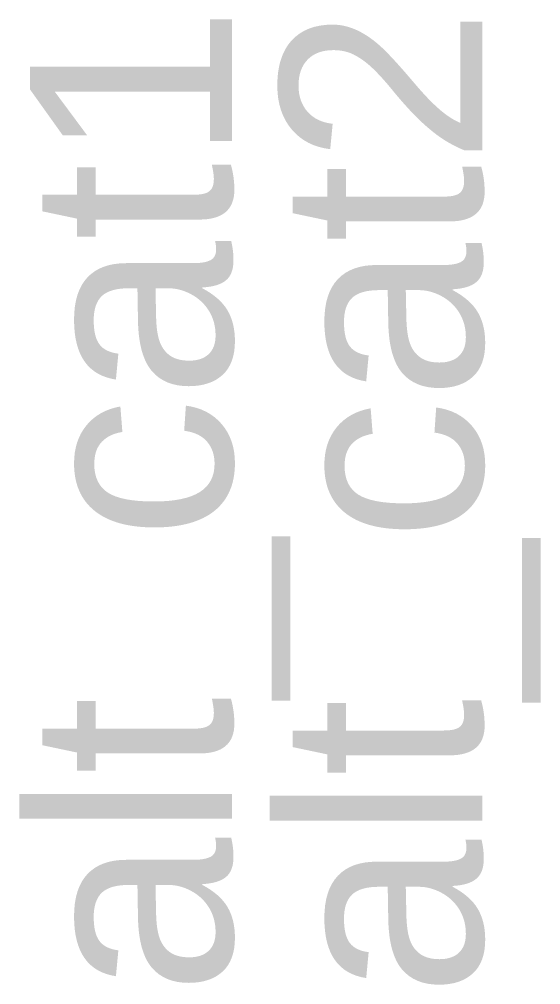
# Model space of a CAD drawing. Header units: metres. Extents: x -1.95 to 1.92, y 0.07 to 7.23.
import ezdxf

# ---------------------------------------------------------------- set-up
doc = ezdxf.new("R2010")
doc.units = ezdxf.units.M
doc.layers.add('E-TEXTO', color=7, linetype='Continuous')
doc.styles.add('arial', font='arial.ttf')

msp = doc.modelspace()

# ---------------------------------------------------------------- texts
at = {"layer": 'E-TEXTO', "style": 'arial'}
for tag, p in [('alt_cat1', (-0.3702, -0.0043)), ('alt_cat2', (1.4881, -0.018))]:
    msp.add_attdef(tag, p, '', height=1.5, rotation=90, dxfattribs=at)

doc.saveas('drawing.dxf')
